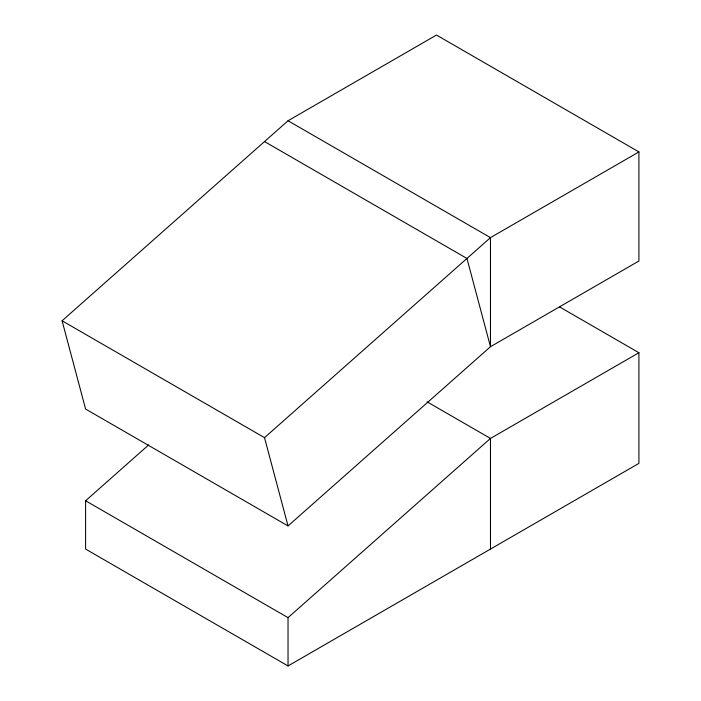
<?xml version="1.0" encoding="UTF-8"?>
<svg xmlns="http://www.w3.org/2000/svg" width="701" height="701" viewBox="0 0 701 701"><rect width="100%" height="100%" fill="white"/><g stroke="black" fill="none" stroke-linecap="round" stroke-linejoin="round"><path stroke-width="1.05" d="M62.082 320.786L288.032 120.756L436.486 35.05L638.918 151.924L638.918 261.009L490.472 346.715L288.032 525.925L85.601 409.051L62.082 320.786L264.514 437.661L288.032 525.925M559.459 306.845L638.918 352.726L638.918 463.37L288.032 665.95L85.601 549.076L85.601 500.768L148.708 444.898M264.514 437.661L490.472 237.63L638.918 151.924M288.032 665.95L288.032 617.642L490.472 438.432L638.918 352.726M288.032 120.756L490.472 237.63L490.472 346.715L466.954 258.459L264.514 141.576M427.093 401.839L490.472 438.432L490.472 549.076M85.601 500.768L288.032 617.642"/></g></svg>
